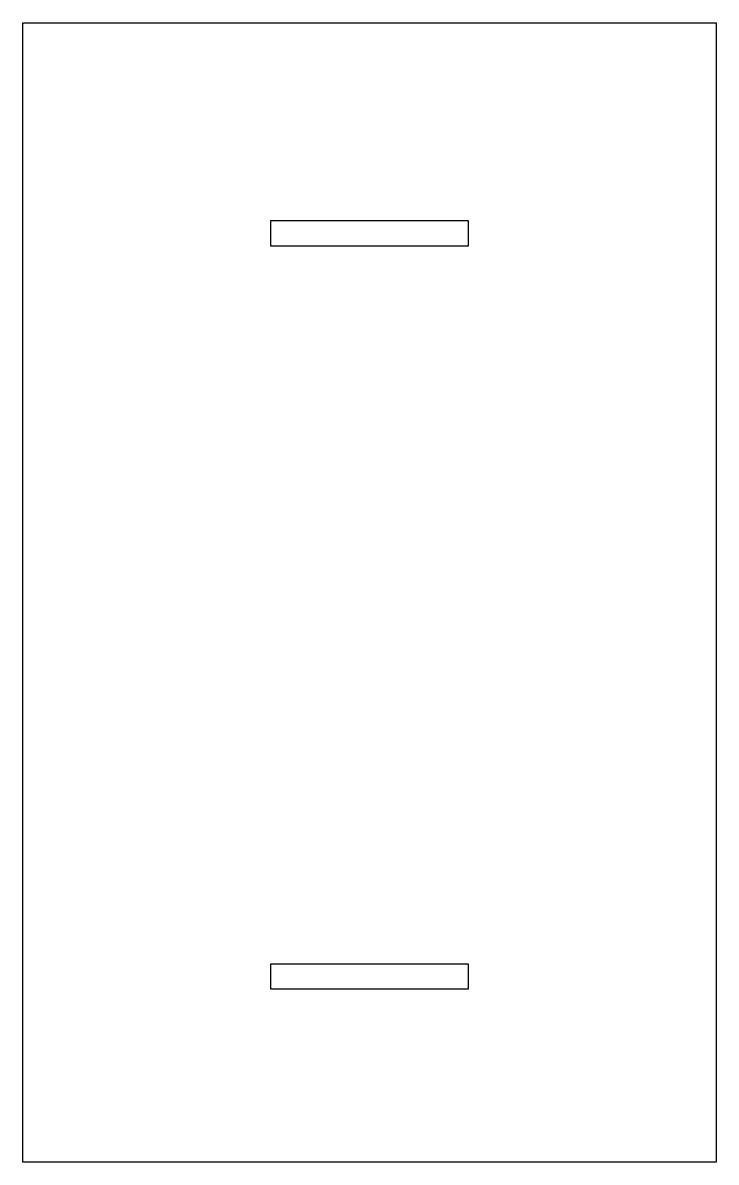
# Model space of a CAD drawing. Header units: millimetres. Extents: x 330 to 470, y -260 to -30.
import ezdxf

# ---------------------------------------------------------------- set-up
doc = ezdxf.new("R2010")
doc.units = ezdxf.units.MM
doc.layers.get('0').update_dxf_attribs({"linetype": 'CONTINUOUS'})

msp = doc.modelspace()

# ---------------------------------------------------------------- linework, layer by layer
for points in [[(330, -30), (470, -30), (470, -260), (330, -260)], [(420, -75), (420, -70), (380, -70), (380, -75)], [(420, -225), (420, -220), (380, -220), (380, -225)]]:
    msp.add_lwpolyline(points, close=True)

doc.saveas('drawing.dxf')
